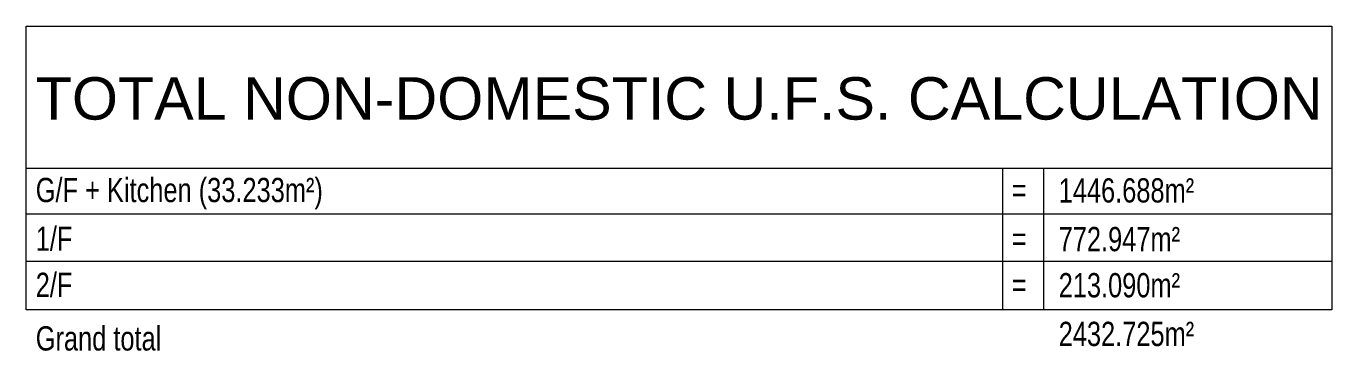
# Model space of a CAD drawing. Header units: millimetres. Extents: x -57519 to 497916, y -349472 to 446842.
# Drawn here: x 225567 to 235762, y -18751 to -16217 of the extents above; entities that cross this region are included whole.
import ezdxf

# ---------------------------------------------------------------- set-up
doc = ezdxf.new("R2010")
doc.units = ezdxf.units.MM
doc.layers.add('A-DETL', color=90, linetype='Continuous', lineweight=5)
doc.layers.add('G-ANNO-TEXT', color=231, linetype='Continuous', lineweight=5)
doc.styles.add('Swis721 BT_7', font='swiss.ttf', dxfattribs={"width": 0.75, "height": 189.214176})
doc.styles.add('Swis721 BT_8', font='swiss.ttf', dxfattribs={"height": 331.124807})

msp = doc.modelspace()

# ---------------------------------------------------------------- linework, layer by layer
at = {"layer": 'A-DETL'}
for p, q in [((225566.7, -16217.1), (235761.7, -16217.1)), ((225566.7, -18432.1), (225566.7, -16217.1)), ((235761.7, -16217.1), (235761.7, -18432.1)), ((225566.7, -17324.6), (235761.7, -17324.6)), ((233190.1, -17324.6), (233190.1, -18432.1)), ((233510.1, -17324.6), (233510.1, -18432.1)), ((235761.7, -17684.6), (225566.7, -17684.6)), ((235761.7, -18054.6), (225566.7, -18054.6)), ((235761.7, -18432.1), (225566.7, -18432.1))]:
    msp.add_line(p, q, dxfattribs=at)

# ---------------------------------------------------------------- texts
at = {"layer": 'G-ANNO-TEXT', "color": 7, "attachment_point": 1, "line_spacing_factor": 1.00667}
for s, insert, char_height, width, style in [('TOTAL NON-DOMESTIC U.F.S. CALCULATION', (225641.8, -16615.7), 331.125, 11692.225, 'Swis721 BT_8'), ('G/F + Kitchen (33.233m²)', (225641.8, -17401.3), 189.214, 2736, 'Swis721 BT_7'), ('1446.688m²', (233628.7, -17404.3), 189.21, 1262.4, 'Swis721 BT_7'), ('\\fSwis721 BT|b0|i0|c134|p34|;\\W.75;=', (233261.8, -17401.3), 189.214, 196.8, 'Swis721 BT_7'), ('1/F', (225641.8, -17781.3), 189.21, 338.4, 'Swis721 BT_7'), ('\\fSwis721 BT|b0|i0|c134|p34|;\\W.75;=', (233261.8, -17781.3), 189.214, 196.8, 'Swis721 BT_7'), ('772.947m²', (233628.7, -17784.3), 189.21, 1132.8, 'Swis721 BT_7'), ('2/F', (225641.8, -18141.3), 189.21, 338.4, 'Swis721 BT_7'), ('213.090m²', (233628.7, -18144.3), 189.21, 1132.8, 'Swis721 BT_7'), ('\\fSwis721 BT|b0|i0|c134|p34|;\\W.75;=', (233261.8, -18141.3), 189.214, 196.8, 'Swis721 BT_7'), ('Grand total', (225641.8, -18559.4), 189.214, 1183.2, 'Swis721 BT_7'), ('2432.725m²', (233628.7, -18524.3), 189.21, 1262.4, 'Swis721 BT_7')]:
    msp.add_mtext(s, dxfattribs=dict(at, insert=insert, char_height=char_height, width=width, style=style))

doc.saveas('drawing.dxf')
